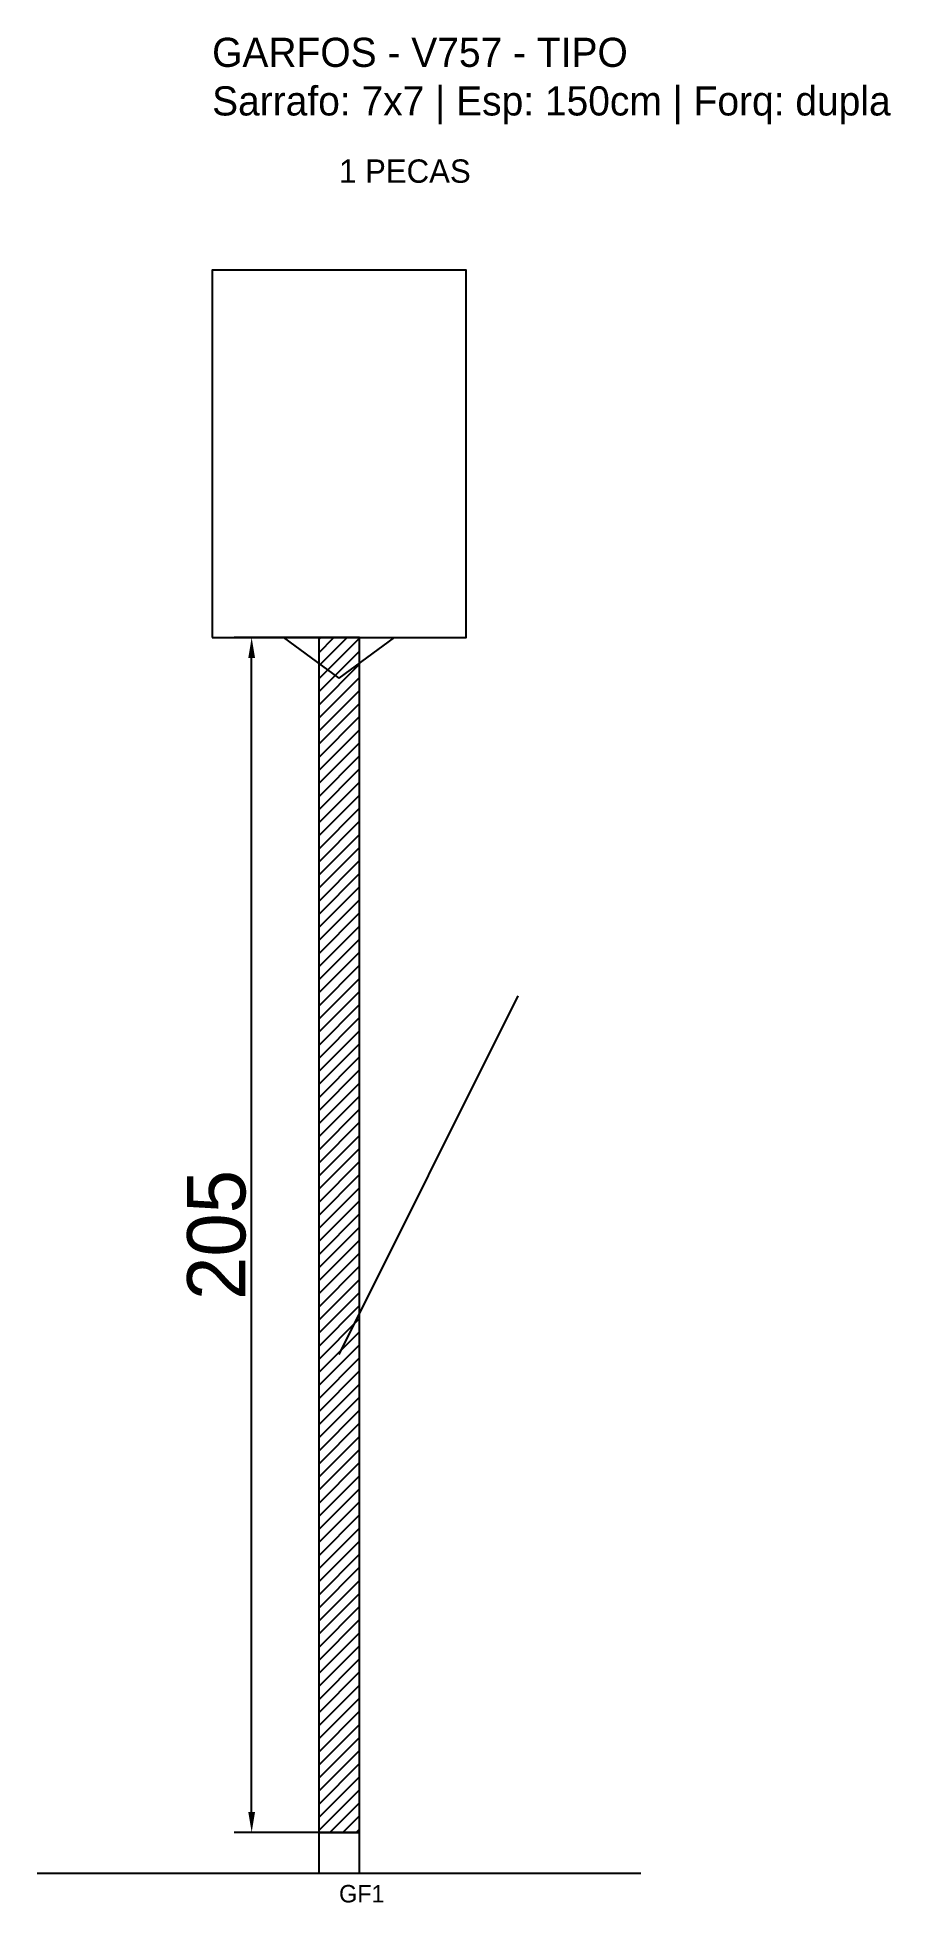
# Model space of a CAD drawing. Header units: metres. Extents: x -30 to 116, y -12 to 308.
import ezdxf

# ---------------------------------------------------------------- set-up
doc = ezdxf.new("R2010")
doc.units = ezdxf.units.M
for name, color, linetype in [('BARRA_ANCORAGEM', 1, 'Continuous'), ('COTA', 241, 'Continuous'), ('GARFOS OK', 3, 'Continuous'), ('NOME DA VIGA', 6, 'Continuous'), ('SARR_7x7', 40, 'Continuous'), ('VIGAS', 3, 'Continuous')]:
    doc.layers.add(name, color=color, linetype=linetype)
doc.dimstyles.new('EZ DXF', dxfattribs={"dimtxt": 10, "dimasz": 3.5, "dimexe": 3, "dimexo": 1.5, "dimgap": 1, "dimtad": 1, "dimdec": 1, "dimdsep": 46, "dimcen": 2.5, "dimazin": 3, "dimtfac": 1, "dimtmove": 0, "dimatfit": 3})

msp = doc.modelspace()

# ---------------------------------------------------------------- hatches: boundary and pattern name
at = {"layer": 'COTA'}
h = msp.add_hatch(dxfattribs=at)
h.set_pattern_fill('ANSI31', scale=0.5)
h.paths.add_polyline_path([(18.287177, 0), (25.287177, 0), (25.287177, 205), (18.287177, 205)])

# ---------------------------------------------------------------- linework, layer by layer
at = {"layer": 'BARRA_ANCORAGEM'}
msp.add_line((21.787177, 82), (52.537177, 143.5), dxfattribs=at)
at = {"layer": 'GARFOS OK'}
for p, q in [((21.787177, 198), (12.287177, 205)), ((12.287177, 205), (31.287177, 205)), ((21.787177, 198), (31.287177, 205))]:
    msp.add_line(p, q, dxfattribs=at)
at = {"layer": 'GARFOS OK', "linetype": 'CONTINUOUS'}
msp.add_line((-30, -7), (73.574354, -7), dxfattribs=at)
at = {"layer": 'GARFOS OK'}
msp.add_lwpolyline([(18.287177, 0), (25.287177, 0), (25.287177, 205), (18.287177, 205), (18.287177, 0)], dxfattribs=at)
at = {"layer": 'SARR_7x7'}
msp.add_lwpolyline([(18.287177, -7), (25.287177, -7), (25.287177, 0), (18.287177, 0), (18.287177, -7)], dxfattribs=at)
at = {"layer": 'VIGAS'}
msp.add_lwpolyline([(0, 205), (43.574354, 205), (43.574354, 268), (0, 268), (0, 205)], dxfattribs=at)

# ---------------------------------------------------------------- texts
at = {"layer": 'NOME DA VIGA'}
for s, height, p in [('1 PECAS', 4, (21.787177, 283)), ('GF1', 3, (21.787177, -12))]:
    msp.add_text(s, height=height, dxfattribs=at).set_placement(p)
at = {"layer": 'NOME DA VIGA', "insert": (0, 293), "char_height": 5, "attachment_point": 7}
msp.add_mtext('GARFOS - V757 - TIPO\\PSarrafo: 7x7 | Esp: 150cm | Forq: dupla', dxfattribs=at)

# ---------------------------------------------------------------- dimensions: what is measured, and where the dimension line sits
at = {"layer": 'COTA'}
msp.add_linear_dim(base=(6.787177, 0), p1=(21.787177, 0), p2=(21.787177, 205), angle=90, dimstyle='EZ DXF', dxfattribs=at).render()

doc.saveas('drawing.dxf')
